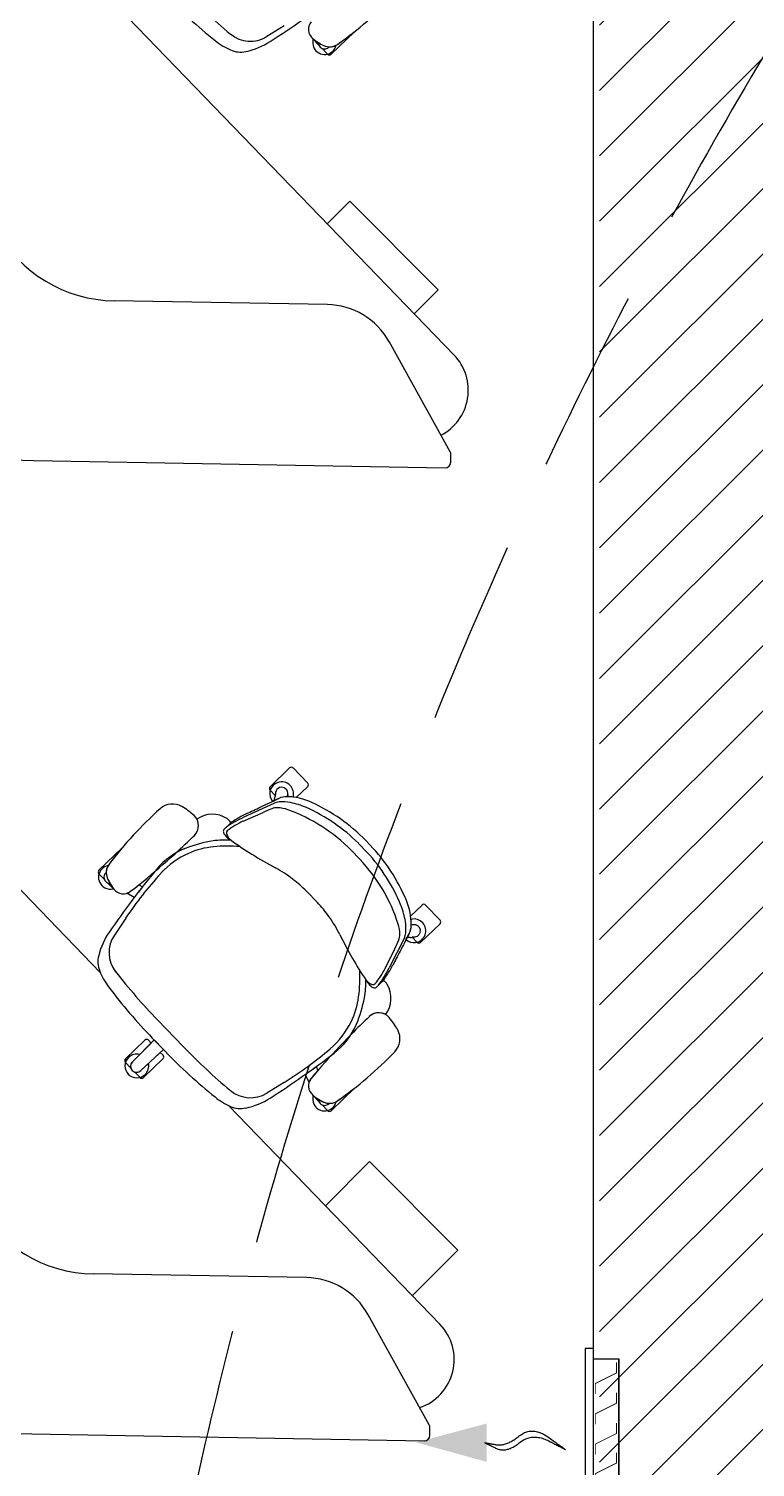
# Model space of a CAD drawing. Header units: millimetres. Extents: x 148480 to 578986, y 39883 to 155062.
# Drawn here: x 236911 to 238386, y 134799 to 137719 of the extents above; entities that cross this region are included whole.
import ezdxf

# ---------------------------------------------------------------- set-up
doc = ezdxf.new("R2010")
doc.units = ezdxf.units.MM
doc.linetypes.add('HIDDEN', pattern=[0.375, 0.25, -0.125])
for name, color, linetype in [('Flooring', 44, 'Continuous'), ('I - MODULAR', 44, 'Continuous'), ('Layer4', 6, 'Continuous'), ('M-HVAC ELLIPTICAL DUCT', 6, 'Continuous'), ('M-HVAC-GRIL', 6, 'Continuous'), ('M-HVAC-INSULATION', 8, 'Continuous'), ('M-HVAC-SUPP', 4, 'Continuous')]:
    doc.layers.add(name, color=color, linetype=linetype)
doc.layers.add('KDBS-SIDE THROW GRILLE', color=1, linetype='Continuous', lineweight=18)
doc.layers.add('M HVAC GRILLE', color=6, linetype='Continuous', lineweight=13)

# ---------------------------------------------------------------- blocks, each defined once
blk = doc.blocks.new('GFC1')
at = {"layer": 'Flooring', "color": 8, "linetype": 'HIDDEN', "ltscale": 1500}
blk.add_lwpolyline([(328672.2, 130068.3, 1.540604), (310717.1, 129143.3, 0.119203), (311634.4, 128071.9, -0.704413), (307490.1, 113767.5)], format="xyb", dxfattribs=at)
at = {"layer": 'I - MODULAR', "color": 8}
for p, q in [((309294.1, 139195.3), (310406.8, 138043.1)), ((310062, 138711.4), (310027, 138689.5)), ((310132.5, 138672.2), (310118.7, 138686.5)), ((310204.5, 138699.5), (310157.3, 138653.8)), ((310132.5, 138672.2), (310129.9, 138678)), ((310150.1, 138653.9), (310139, 138665.5)), ((310194.9, 138355.2), (310149.3, 138309.7)), ((310374.4, 138175.5), (310194.9, 138355.2)), ((310325.8, 138126.9), (310374.4, 138175.5)), ((310149.6, 138145.4), (309716.8, 138153)), ((310398.8, 137846.4), (310274.8, 138070.2)), ((310400.1, 137825.3), (310400.4, 137840.1)), ((309553.8, 137828.7), (310388.5, 137814)), ((309265.4, 137227.5), (309689.3, 136788.6)), ((310033.6, 137166.7), (310073, 137204.8)), ((310080.2, 137204.7), (310109.8, 137174)), ((310109.6, 137166.9), (310086.5, 137144.5)), ((310043.5, 137149.1), (310033.4, 137159.5)), ((310041.9, 137138.6), (310038.2, 137136.9)), ((310051.2, 137143), (310041.9, 137138.6)), ((310044.5, 137155.1), (310043.5, 137149.1)), ((310069.1, 137150.8), (310068.3, 137146.4)), ((309978.3, 137096.5), (310018.9, 137114.5)), ((310040.7, 137132.9), (309979.7, 137104.6)), ((309951.4, 137091.6), (309940.3, 137080.8)), ((309940.3, 137080.8), (309951.4, 137091.6)), ((310230.2, 137033.4), (310212.6, 137051.7)), ((310227.4, 137057.2), (310236.3, 137048.1)), ((309685.9, 136997.1), (309733.2, 137042.8)), ((310215.8, 137019.5), (310198.1, 137037.8)), ((309696.9, 136978.4), (309685.8, 136989.9)), ((309717.2, 136957.4), (309703.4, 136971.7)), ((309703.4, 136971.7), (309709.2, 136968.9)), ((309766.7, 136967.4), (309774.3, 136963.6)), ((309757.4, 136941.8), (309742.4, 136950.3)), ((310129.5, 136931.5), (310107.2, 136954.6)), ((310107.2, 136954.6), (310129.5, 136931.5)), ((310318.6, 136904.2), (310341.7, 136926.5)), ((310348.9, 136926.4), (310378.5, 136895.8)), ((309740.1, 136899.9), (309717.1, 136865.6)), ((310324.2, 136886.6), (310319.8, 136885.9)), ((310378.3, 136888.6), (310338.9, 136850.5)), ((310305.4, 136858.8), (310274.9, 136798.9)), ((310309.2, 136856.2), (310311.1, 136859.8)), ((310311.1, 136859.8), (310315.8, 136869)), ((310331.7, 136850.6), (310321.6, 136861.1)), ((310327.7, 136861.8), (310321.7, 136861)), ((310266.8, 136797.8), (310286.2, 136837.7)), ((310249.8, 136760.3), (310261, 136771.1)), ((310261, 136771.1), (310249.8, 136760.3)), ((309857.7, 136638.4), (309804.8, 136693.2)), ((309739.7, 136614.1), (309779.2, 136652.2)), ((309753.7, 136608.3), (309798.1, 136652.5)), ((309792, 136646.3), (309753.7, 136608.3)), ((309792, 136646.3), (309753.7, 136608.3)), ((309786.4, 136652.1), (309792, 136646.3)), ((309820.7, 136629.1), (309794.2, 136656.5)), ((309798.1, 136652.5), (309816.8, 136633.2)), ((309768.6, 136623.1), (309753.7, 136608.3)), ((309816.8, 136633.2), (309771.1, 136590.4)), ((309771.1, 136590.4), (309810.4, 136627.2)), ((309810.4, 136627.2), (309771.1, 136590.4)), ((309815.8, 136614.3), (309776.4, 136576.2)), ((309810.4, 136627.2), (309816, 136621.5)), ((309750.5, 136595.6), (309739.6, 136606.9)), ((309769.2, 136576.3), (309758.3, 136587.6)), ((309771.1, 136590.4), (309786.4, 136604.7)), ((310112.5, 136567.1), (310104.4, 136582.3)), ((310126.9, 136598.5), (310130.4, 136590.7)), ((310062, 136566.5), (310027, 136544.7)), ((310204.5, 136554.6), (310157.3, 136509)), ((310132.5, 136527.4), (310118.7, 136541.7)), ((310132.5, 136527.4), (310129.9, 136533.2)), ((309949, 136519.6), (310378.1, 136075.3)), ((310150.1, 136509.1), (310139, 136520.6)), ((310235, 136405.6), (310145.5, 136316.1)), ((310414.6, 136225.9), (310235, 136405.6)), ((310322, 136133.4), (310414.6, 136225.9)), ((310107.2, 136170), (309674.3, 136177.6)), ((310356.4, 135871), (310232.4, 136094.8)), ((309511.4, 135853.3), (310346.1, 135838.6)), ((310357.7, 135849.8), (310357.9, 135864.6))]:
    blk.add_line(p, q, dxfattribs=at)
for centre, radius, start, end in [((310623.6, 139549.3), 1116.2, 224, 231.0235), ((310738.6, 139633.9), 1224.6, 224, 230.0745), ((309699.6, 139339.8), 815.5, 305.2392, 316.0014), ((309099.5, 140148), 1740.3, 302.449, 307.6753), ((310135.3, 138704), 24.1, 140.1033, 229.9331), ((309993.4, 138743.5), 63.5, 230.0745, 301.8712), ((310185.1, 138763.3), 101.6, 229.1526, 244.9997), ((310185.1, 138763.3), 101.6, 229.9331, 244.9997), ((310143.8, 138677.4), 24.1, 162.433, 206), ((310185.1, 138763.3), 101.6, 230.7273, 244.9997), ((309699.6, 139339.8), 815.5, 305.2392, 308.2581), ((310009.9, 138790.8), 140.5, 231.0235, 246.0127), ((309973.4, 138708.9), 50.8, 246.0127, 282.2995), ((309952, 138807.2), 151.5, 282.2995, 302.449), ((310143.8, 138677.4), 24.1, 206, 346.9261), ((310144, 138676.9), 12.5, 201.8853, 246.1147), ((310144, 138676.9), 12.5, 201.8853, 246.1147), ((310144, 138676.9), 12.5, 246.1147, 318.7535), ((310154, 138696.6), 27.9, 244.9997, 305.2392), ((310154, 138696.6), 27.9, 244.9997, 305.2392), ((310154, 138696.6), 27.9, 244.9997, 298.2617), ((310153.8, 138657.5), 5.08, 224, 314), ((309721.7, 138432.4), 279.4, 208.9949, 268.9949), ((310147.1, 137999.4), 146, 28.9949, 88.9949), ((310332.8, 137971.6), 102.9, 297.3347, 44), ((309559.7, 138165.2), 336.5, 208.9949, 268.9949), ((310387.7, 137840.3), 12.7, 358.9949, 28.9949), ((310388.7, 137825.5), 11.4, 268.9949, 358.9949), ((310076.5, 137201.1), 5.08, 44, 134), ((310037.1, 137163), 5.08, 134, 224), ((310056.7, 137152.4), 24.1, 343.4586, 170), ((310106.1, 137170.5), 5.08, 314, 44), ((310056.7, 137152.4), 24.1, 170, 220.0293), ((309942.2, 137158.6), 101.6, 348.6461, 352.4966), ((309942.2, 137158.6), 101.6, 348.6461, 352.4966), ((310268.8, 137115.6), 227.8, 170, 172.4966), ((310268.8, 137115.6), 227.8, 170, 172.4966), ((310268.8, 137115.6), 227.8, 170, 171.5383), ((310056.8, 137153), 12.5, 350, 170), ((310056.8, 137153), 12.5, 350, 170), ((310056.8, 137153), 12.5, 350, 170), ((310056.8, 137153), 12.5, 350, 170), ((310066.6, 137110.3), 36.1, 87.4132, 115.1909), ((310066.6, 137110.3), 36.1, 88.5808, 115.1909), ((310064.3, 137017.7), 128.8, 65.4192, 88.5808), ((309844.7, 137190.3), 227.8, 348.8718, 350), ((309844.7, 137190.3), 227.8, 348.8704, 350), ((309844.7, 137190.3), 227.8, 348.8718, 350), ((310064.3, 137017.7), 128.8, 83.1181, 88.2527), ((310064.3, 137017.7), 128.8, 80.0908, 88.2527), ((310355.5, 136515.8), 815.5, 131.9986, 142.7608), ((309835.3, 137093.5), 38.1, 60.1548, 131.9986), ((309789.4, 137013.5), 130.3, 46.4636, 60.1548), ((309860, 137087.7), 27.9, 314.5985, 46.4636), ((309916.2, 137056), 54.7, 56.9665, 125.1429), ((310100.9, 136874.7), 263.8, 115.8525, 123.5711), ((310187.3, 136736.4), 413.9, 111.2939, 114), ((310047.1, 137095.9), 28, 88.1013, 111.2939), ((310054.6, 137103), 33, 94.4424, 114.8994), ((310045.8, 137054.4), 69.6, 70.1389, 88.1013), ((310058.5, 137053.1), 83, 78.6776, 94.4424), ((309951.2, 136792.5), 348, 44.8024, 70.1389), ((310044.5, 136983.5), 154, 66.0691, 78.6776), ((309965.3, 136805), 349.3, 44.9405, 66.0691), ((309967.7, 136806.4), 361.1, 44, 65.4192), ((309860, 137087.7), 27.9, 314.5985, 27.659), ((309944.7, 137076.2), 6.35, 134, 191.5074), ((309944.7, 137076.2), 6.35, 134, 191.5074), ((310086, 136875.6), 252.4, 114.8994, 124.2665), ((309932.3, 137080.7), 25.2, 31.0335, 56.9665), ((310049.1, 136943.5), 168.6, 114.8443, 127.6449), ((309969.1, 137073.3), 25.4, 123.5711, 134), ((309969.1, 137073.3), 25.4, 126.7323, 134), ((308845.6, 138116.4), 1472.6, 307.8967, 314.5985), ((308845.6, 138116.4), 1472.6, 312.5908, 314.5985), ((309955, 136803.8), 255.5, 98.44, 111.0973), ((309955, 136803.8), 255.5, 98.44, 111.0973), ((309942.3, 136889.5), 168.9, 86.0024, 98.44), ((309942.3, 136889.5), 168.9, 86.0024, 98.44), ((309951.9, 137077.7), 13.7, 191.5074, 218.738), ((309951.9, 137077.7), 13.7, 191.5074, 218.738), ((309978.2, 137098.8), 47.4, 218.738, 239.4147), ((309978.2, 137098.8), 47.4, 218.738, 239.4147), ((309974.2, 137082.7), 31.9, 216.2305, 230.8357), ((310414.1, 137697.8), 788, 234.2795, 237.9741), ((310414.1, 137697.8), 788, 234.2795, 237.9741), ((310355.5, 136515.8), 815.5, 139.7419, 142.7608), ((309915.9, 136905.1), 147, 111.0973, 140.3247), ((309936.6, 136876.3), 169.6, 113.9269, 137.4996), ((309915.9, 136905.1), 147, 111.0973, 120.0941), ((309934.8, 136880.4), 165.1, 95.6169, 113.9269), ((309947.7, 136749.4), 296.7, 85.1806, 95.6169), ((310414.1, 137697.8), 788, 237.9741, 241.9921), ((310414.1, 137697.8), 788, 237.9741, 241.9921), ((309975, 136794.9), 349.3, 21.9309, 43.0595), ((309976.5, 136797.3), 361.1, 22.5808, 44), ((309689.4, 136993.5), 5.08, 134, 224), ((309709, 136982.8), 24.1, 101.0739, 242), ((309708.5, 136983.1), 12.5, 129.2466, 201.8853), ((309728.5, 136992.4), 27.9, 142.7608, 203.0003), ((309728.5, 136992.4), 27.9, 142.7608, 203.0003), ((309728.5, 136992.4), 27.9, 149.7383, 203.0003), ((311142.3, 135887.8), 1740.3, 140.3247, 145.551), ((310378.4, 136471.4), 768.8, 137.4996, 146.1288), ((309933.8, 136794.8), 234.7, 51.5679, 61.9921), ((309933.8, 136794.8), 234.7, 51.5679, 61.9921), ((309962.1, 136781.2), 348, 17.8611, 43.1976), ((309708.5, 136983.1), 12.5, 201.8853, 246.1147), ((309708.5, 136983.1), 12.5, 201.8853, 246.1147), ((309709, 136982.8), 24.1, 242, 285.567), ((309796.3, 137021.1), 101.6, 203.0003, 217.2727), ((309796.3, 137021.1), 101.6, 203.0003, 218.8474), ((309796.3, 137021.1), 101.6, 203.0003, 218.0669), ((308845.6, 138116.4), 1472.6, 307.8967, 308.7148), ((311142.3, 135887.8), 1740.3, 141.8197, 142.7287), ((309947.5, 136800.4), 221.9, 44, 53.4374), ((309947.5, 136800.4), 221.9, 44, 53.4374), ((309735.3, 136973.4), 24.1, 218.0669, 307.8967), ((309735.3, 136973.4), 24.1, 286.9991, 307.8967), ((310191, 136886.5), 128.8, 359.4192, 22.5808), ((309969.8, 136777.3), 221.9, 34.5626, 44), ((309969.8, 136777.3), 221.9, 34.5626, 44), ((309963.7, 136763.8), 234.7, 26.0079, 36.4321), ((309963.7, 136763.8), 234.7, 26.0079, 36.4321), ((310156.1, 136867.9), 154, 9.3224, 21.9309), ((310191, 136886.5), 128.8, 359.7473, 7.9092), ((310345.2, 136922.9), 5.08, 44, 134), ((310227, 136866.6), 69.6, 359.8987, 17.8611), ((310226.2, 136879.4), 83, 353.5576, 9.3224), ((310283.6, 136885.5), 36.1, 332.8091, 0.5868), ((310283.6, 136885.5), 36.1, 332.8091, 359.4192), ((310325.4, 136874.1), 24.1, 278, 104.5414), ((310191, 136886.5), 128.8, 359.7473, 4.8819), ((310355.9, 136661), 227.8, 98, 99.1282), ((310355.9, 136661), 227.8, 98, 99.1296), ((310355.9, 136661), 227.8, 98, 99.1282), ((310326, 136874.2), 12.5, 278, 98), ((310326, 136874.2), 12.5, 278, 98), ((310326, 136874.2), 12.5, 278, 98), ((310326, 136874.2), 12.5, 278, 98), ((310374.8, 136892.3), 5.08, 314, 44), ((309832.1, 136786.6), 151.5, 145.551, 165.7005), ((309769.8, 136830.2), 63.5, 146.1288, 217.9255), ((310882.9, 137212.3), 788, 206.0079, 210.0259), ((310882.9, 137212.3), 788, 206.0079, 210.0259), ((309914.2, 137019.2), 413.9, 334, 336.7061), ((310268.6, 136866.6), 28, 336.7061, 359.8987), ((310275.9, 136873.8), 33, 333.1006, 353.5576), ((310325.4, 136874.1), 24.1, 227.9707, 278), ((310327.6, 136759.5), 101.6, 95.5034, 99.3539), ((310327.6, 136759.5), 101.6, 95.5034, 99.3539), ((310296, 137087.4), 227.8, 275.5034, 278), ((310296, 137087.4), 227.8, 275.5034, 278), ((310296, 137087.4), 227.8, 276.4617, 278), ((310335.3, 136854.2), 5.08, 224, 314), ((309734.5, 136811.5), 50.8, 165.7005, 201.9873), ((310882.9, 137212.3), 788, 210.0259, 213.7206), ((310882.9, 137212.3), 788, 210.0259, 213.7206), ((309817.7, 136845.1), 140.5, 201.9873, 216.9765), ((310685.7, 137543.9), 1224.6, 217.9255, 224), ((309918.9, 136779.3), 296.7, 352.3831, 2.8194), ((310116.3, 136873.9), 168.6, 320.3551, 333.1557), ((310049.8, 136913.1), 252.4, 323.7335, 333.1006), ((310049.4, 136928), 263.8, 324.4289, 332.1475), ((310597.1, 137431.9), 1116.2, 216.9765, 224), ((310058.7, 136769), 168.9, 349.56, 1.9976), ((310058.7, 136769), 168.9, 349.56, 1.9976), ((310269.1, 136797.5), 47.4, 208.5853, 229.262), ((310269.1, 136797.5), 47.4, 208.5853, 229.262), ((310252.9, 136794.1), 31.9, 217.1643, 231.7695), ((310247.1, 136772), 13.7, 229.262, 256.4926), ((310247.1, 136772), 13.7, 229.262, 256.4926), ((310245.4, 136764.8), 6.35, 256.4926, 314), ((310245.4, 136764.8), 6.35, 256.4926, 314), ((310243.3, 136789.3), 25.4, 314, 324.4289), ((310243.3, 136789.3), 25.4, 314, 321.2677), ((310249.4, 136752.3), 25.2, 31.0335, 56.9665), ((310224.1, 136737.1), 54.7, 322.8571, 31.0335), ((310049.3, 136761.8), 165.1, 334.0731, 352.3831), ((309973.5, 136784.7), 255.5, 336.9028, 349.56), ((309973.5, 136784.7), 255.5, 336.9028, 349.56), ((311246.6, 135630.1), 1472.6, 133.4015, 140.1033), ((311246.6, 135630.1), 1472.6, 133.4015, 135.4092), ((310253.9, 136679.8), 27.9, 60.341, 133.4015), ((310253.9, 136679.8), 27.9, 41.5364, 133.4015), ((310177.2, 136611.9), 130.3, 27.8452, 41.5364), ((310045.3, 136763.8), 169.6, 310.5004, 334.0731), ((310073.3, 136742.1), 147, 307.6753, 336.9028), ((310073.3, 136742.1), 147, 327.9059, 336.9028), ((310258.8, 136655), 38.1, 316.0014, 27.8452), ((309782.8, 136648.6), 5.08, 44, 134), ((309743.3, 136610.4), 5.08, 134, 224), ((309762.8, 136599.8), 24.1, 134, 314), ((309762.8, 136599.8), 24.1, 76.1064, 134), ((309812.3, 136617.9), 5.08, 314, 44), ((310623.6, 137404.5), 1116.2, 224, 231.0235), ((310738.6, 137489.1), 1224.6, 224, 230.0745), ((309099.5, 138003.2), 1740.3, 302.449, 307.6753), ((309656.1, 137219.4), 768.8, 301.8712, 310.5004), ((309699.6, 137195), 815.5, 305.2392, 316.0014), ((309762.4, 136599.3), 12.5, 134, 314), ((309762.4, 136599.3), 12.5, 134, 314), ((309762.4, 136599.3), 12.5, 134, 197.2873), ((309762.8, 136599.3), 12.8, 134.8477, 196.4396), ((309762.4, 136599.3), 12.5, 250.7127, 314), ((309762.3, 136599.7), 12.8, 251.5604, 313.1523), ((309762.8, 136599.8), 24.1, 314, 11.8936), ((309099.5, 138003.2), 1740.3, 305.2713, 306.1803), ((311246.6, 135630.1), 1472.6, 139.2852, 140.1033), ((309772.8, 136579.8), 5.08, 224, 314), ((310135.3, 136559.2), 24.1, 140.1033, 229.9331), ((310135.3, 136559.2), 24.1, 140.1033, 161.0009), ((309699.6, 137195), 815.5, 305.2392, 308.2581), ((310009.9, 136646), 140.5, 231.0235, 246.0127), ((309993.4, 136598.7), 63.5, 230.0745, 301.8712), ((309952, 136662.4), 151.5, 282.2995, 302.449), ((310185.1, 136618.5), 101.6, 229.1526, 244.9997), ((310185.1, 136618.5), 101.6, 229.9331, 244.9997), ((310143.8, 136532.6), 24.1, 162.433, 206), ((310185.1, 136618.5), 101.6, 230.7273, 244.9997), ((310143.8, 136532.6), 24.1, 206, 346.9261), ((310144, 136532.1), 12.5, 201.8853, 246.1147), ((310144, 136532.1), 12.5, 201.8853, 246.1147), ((310144, 136532.1), 12.5, 246.1147, 318.7535), ((310154, 136551.8), 27.9, 244.9997, 305.2392), ((310154, 136551.8), 27.9, 244.9997, 305.2392), ((310154, 136551.8), 27.9, 244.9997, 298.2617), ((309973.4, 136564.1), 50.8, 246.0127, 282.2995), ((310153.8, 136512.6), 5.08, 224, 314), ((309679.2, 136456.9), 279.4, 208.9949, 268.9949), ((310104.6, 136024), 146, 28.9949, 88.9949), ((310304.1, 136003.8), 102.9, 288.4836, 44), ((310345.2, 135864.9), 12.7, 358.9949, 28.9949), ((310346.3, 135850), 11.4, 268.9949, 358.9949)]:
    blk.add_arc(centre, radius, start, end, dxfattribs=at)
for centre, major_axis, start_param, end_param in [((310085.7, 136995.4), (-140.5, 80.4), 6.227475, 6.61322), ((310169.5, 136908.6), (75.5, -143.2), 5.953151, 6.338896)]:
    blk.add_ellipse(centre, major_axis=major_axis, ratio=0.166302, start_param=start_param, end_param=end_param, dxfattribs=at)
for points in [[(309985.9, 137112.1), (309994.2, 137116), (310013.3, 137125.1), (310037.7, 137136.6), (310051.2, 137143)], [(310315.8, 136869), (310309, 136855.7), (310296.7, 136831.8), (310286.9, 136812.9), (310282.6, 136804.8)]]:
    blk.add_open_spline(points, degree=3, dxfattribs=at)
blk = doc.blocks.new('RAAAA')
at = {"linetype": 'Continuous', "ltscale": 1000}
for points in [[(363.4, 0, 0), (363.4, 0, 0), (363.7, -0.1, 0), (364.2, -0.1, 0), (364.8, -0.3, 0), (365.6, -0.4, 0), (366.7, -0.6, 0), (367.9, -0.8, 0), (369.2, -1, 0), (370.8, -1.3, 0), (372.5, -1.6, 0), (374.5, -1.9, 0), (376.6, -2.3, 0), (378.9, -2.7, 0), (381.4, -3.1, 0), (384, -3.6, 0), (386.9, -4.1, 0), (389.9, -4.6, 0), (393.2, -5.2, 0), (396.6, -5.8, 0), (400.1, -6.4, 0), (403.9, -7, 0), (407.9, -7.7, 0), (412, -8.4, 0), (416.3, -9.2, 0), (420.8, -10, 0), (420.8, -10, 0), (425.5, -10.6, 0), (430.1, -11.1, 0), (434.8, -11.4, 0), (439.5, -11.5, 0), (444.2, -11.3, 0), (449, -10.9, 0), (453.8, -10.4, 0), (458.7, -9.6, 0), (463.6, -8.6, 0), (468.5, -7.4, 0), (473.4, -5.9, 0), (478.4, -4.3, 0), (483.4, -2.5, 0), (488.4, -0.4, 0), (493.5, 1.9, 0), (498.6, 4.3, 0), (503.8, 7, 0), (508.9, 9.9, 0), (514.1, 13, 0), (519.4, 16.3, 0), (524.6, 19.9, 0), (529.9, 23.6, 0), (535.3, 27.6, 0), (540.6, 31.7, 0), (546.1, 36.1, 0), (546.1, 36.1, 0), (551.5, 40.4, 0), (557, 44.3, 0), (562.6, 47.8, 0), (568.3, 51, 0), (574, 53.7, 0), (579.8, 56.1, 0), (585.6, 58.1, 0), (591.5, 59.7, 0), (597.5, 60.9, 0), (603.6, 61.8, 0), (609.7, 62.2, 0), (615.9, 62.3, 0), (622.1, 62, 0), (628.4, 61.3, 0), (634.8, 60.2, 0), (641.3, 58.7, 0), (647.8, 56.9, 0), (654.4, 54.7, 0), (661, 52, 0), (667.8, 49.1, 0), (674.5, 45.7, 0), (681.4, 41.9, 0), (688.3, 37.8, 0), (695.3, 33.2, 0), (702.3, 28.3, 0), (702.3, 28.3, 0), (709.3, 23.3, 0), (716, 18.5, 0), (722.3, 13.9, 0), (728.4, 9.5, 0), (734.2, 5.3, 0), (739.8, 1.4, 0), (745, -2.4, 0), (750, -6, 0), (754.6, -9.4, 0), (759, -12.5, 0), (763.1, -15.5, 0), (767, -18.3, 0), (770.5, -20.8, 0), (773.8, -23.2, 0), (776.7, -25.3, 0), (779.4, -27.2, 0), (781.8, -29, 0), (784, -30.5, 0), (785.8, -31.8, 0), (787.4, -33, 0), (788.6, -33.9, 0), (789.6, -34.6, 0), (790.3, -35.1, 0), (790.8, -35.4, 0), (790.9, -35.5, 0)], [(363.4, 0, 0), (363.4, 0, 0), (363.7, -0.2, 0), (364.2, -0.4, 0), (364.8, -0.7, 0), (365.6, -1.1, 0), (366.7, -1.6, 0), (367.9, -2.2, 0), (369.2, -2.9, 0), (370.8, -3.7, 0), (372.5, -4.5, 0), (374.5, -5.5, 0), (376.6, -6.5, 0), (378.9, -7.6, 0), (381.4, -8.8, 0), (384, -10.1, 0), (386.9, -11.5, 0), (389.9, -13, 0), (393.2, -14.6, 0), (396.6, -16.3, 0), (400.1, -18, 0), (403.9, -19.9, 0), (407.9, -21.8, 0), (412, -23.9, 0), (416.3, -26, 0), (420.8, -28.2, 0), (420.8, -28.2, 0), (425.5, -30.3, 0), (430.1, -32.2, 0), (434.8, -33.7, 0), (439.5, -35, 0), (444.2, -36.1, 0), (449, -36.9, 0), (453.8, -37.4, 0), (458.7, -37.6, 0), (463.6, -37.6, 0), (468.5, -37.3, 0), (473.4, -36.7, 0), (478.4, -35.8, 0), (483.4, -34.7, 0), (488.4, -33.3, 0), (493.5, -31.7, 0), (498.6, -29.8, 0), (503.8, -27.6, 0), (508.9, -25.1, 0), (514.1, -22.4, 0), (519.4, -19.4, 0), (524.6, -16.1, 0), (529.9, -12.6, 0), (535.3, -8.8, 0), (540.6, -4.7, 0), (546.1, -0.3, 0), (546.1, -0.3, 0), (551.5, 4, 0), (557, 8, 0), (562.6, 11.6, 0), (568.3, 15, 0), (574, 18, 0), (579.8, 20.7, 0), (585.6, 23.1, 0), (591.5, 25.1, 0), (597.5, 26.8, 0), (603.6, 28.2, 0), (609.7, 29.3, 0), (615.9, 30, 0), (622.1, 30.5, 0), (628.4, 30.5, 0), (634.8, 30.3, 0), (641.3, 29.8, 0), (647.8, 28.9, 0), (654.4, 27.7, 0), (661, 26.1, 0), (667.8, 24.3, 0), (674.5, 22.1, 0), (681.4, 19.6, 0), (688.3, 16.7, 0), (695.3, 13.6, 0), (702.3, 10.1, 0), (702.3, 10.1, 0), (709.3, 6.5, 0), (716, 3.1, 0), (722.3, -0.2, 0), (728.4, -3.3, 0), (734.2, -6.3, 0), (739.8, -9.2, 0), (745, -11.9, 0), (750, -14.4, 0), (754.6, -16.8, 0), (759, -19.1, 0), (763.1, -21.2, 0), (767, -23.2, 0), (770.5, -25, 0), (773.8, -26.7, 0), (776.7, -28.2, 0), (779.4, -29.6, 0), (781.8, -30.8, 0), (784, -31.9, 0), (785.8, -32.9, 0), (787.4, -33.7, 0), (788.6, -34.3, 0), (789.6, -34.9, 0), (790.3, -35.2, 0), (790.8, -35.4, 0), (790.9, -35.5, 0)]]:
    blk.add_polyline3d(points, dxfattribs=at)
blk.add_solid([(373.4, 101.3), (0, 0), (373.4, -101.3)], dxfattribs=at)
blk = doc.blocks.new('600X200 SIDE THROW GRILLE')
at = {"layer": 'M-HVAC-GRIL', "linetype": 'ByBlock'}
blk.add_lwpolyline([(375, -5), (396.4, -5), (396.4, 12.1), (-396.4, 12.1), (-396.4, -5), (-375, -5), (375, -5), (375, -56.4), (-375, -56.4), (-375, -5), (-375, -56.4), (375, -56.4), (375, -56.4)], dxfattribs=at)
at = {"layer": 'M-HVAC-GRIL', "lineweight": 0, "const_width": 1.71}
for points in [[(-364.6, -8.9), (-343.2, -8.9), (-321.8, -51.7), (-300.3, -51.7)], [(-303.2, -8.9), (-281.8, -8.9), (-260.3, -51.7), (-238.9, -51.7)], [(-241.8, -8.9), (-220.3, -8.9), (-198.9, -51.7), (-177.5, -51.7)], [(-179.6, -8.9), (-158.2, -8.9), (-136.8, -51.7), (-115.3, -51.7)], [(-117.5, -8.9), (-96, -8.9), (-74.6, -51.7), (-53.2, -51.7)], [(-55.3, -8.9), (-33.9, -8.9), (-12.5, -51.7), (9, -51.7)], [(6.8, -8.9), (28.2, -8.9), (49.7, -51.7), (71.1, -51.7)], [(69, -8.9), (90.4, -8.9), (111.8, -51.7), (133.2, -51.7)], [(120.6, -8.9), (142.1, -8.9), (163.5, -51.7), (184.9, -51.7)], [(180.8, -8.9), (202.2, -8.9), (223.6, -51.7), (245.1, -51.7)], [(242.2, -8.9), (263.6, -8.9), (285.1, -51.7), (306.5, -51.7)], [(303.6, -8.9), (325.1, -8.9), (346.5, -51.7), (367.9, -51.7)]]:
    blk.add_lwpolyline(points, dxfattribs=at)
at = {"layer": 'M-HVAC-SUPP'}
for p, xscale, yscale, zscale, rotation in [((-198.5, 355.3), -0.3839999997941415, 0.3839999997941436, 0.3839999997941436, 90.2028781887322), ((205.5, 355.3), 0.3839999997941415, 0.3839999997941415, 0.3839999997941415, 269.7971218112675)]:
    blk.add_blockref('RAAAA', p, dxfattribs=dict(at, xscale=xscale, yscale=yscale, zscale=zscale, rotation=rotation))
blk = doc.blocks.new('jyfhg')
at = {"layer": 'KDBS-SIDE THROW GRILLE', "xscale": -1, "rotation": 90.00000000000006}
blk.add_blockref('600X200 SIDE THROW GRILLE', (-100, -325), dxfattribs=at)

msp = doc.modelspace()

# ---------------------------------------------------------------- block references
at = {"layer": 'Layer4', "linetype": 'Continuous', "rotation": 360}
msp.add_blockref('GFC1', (-72632.4, -986), dxfattribs=at)

# ---------------------------------------------------------------- next in the draw order: hatches: boundary and pattern name
at = {"layer": 'M-HVAC-INSULATION'}
h = msp.add_hatch(dxfattribs=at)
h.set_pattern_fill('ANSI31', color=26, scale=750, angle=180, style=0)
h.set_pattern_definition([(225, (811127.6, 15256.2), (66.29126, -66.29126), [])])
h.paths.add_polyline_path([(238069.9, 133775.8), (238694.9, 133775.8), (238694.9, 140493.1), (238069.9, 140493.1)])

# ---------------------------------------------------------------- next in the draw order: linework, layer by layer
at = {"layer": 'M-HVAC ELLIPTICAL DUCT', "linetype": 'Continuous'}
msp.add_line((238057.4, 133775.8, 0), (238057.4, 140493.1, 0), dxfattribs=at)

# ---------------------------------------------------------------- next in the draw order: block references
at = {"layer": 'M HVAC GRILLE', "color": 0, "xscale": -1, "rotation": 180}
msp.add_blockref('jyfhg', (238152.4, 134319, 0), dxfattribs=at)

doc.saveas('drawing.dxf')
